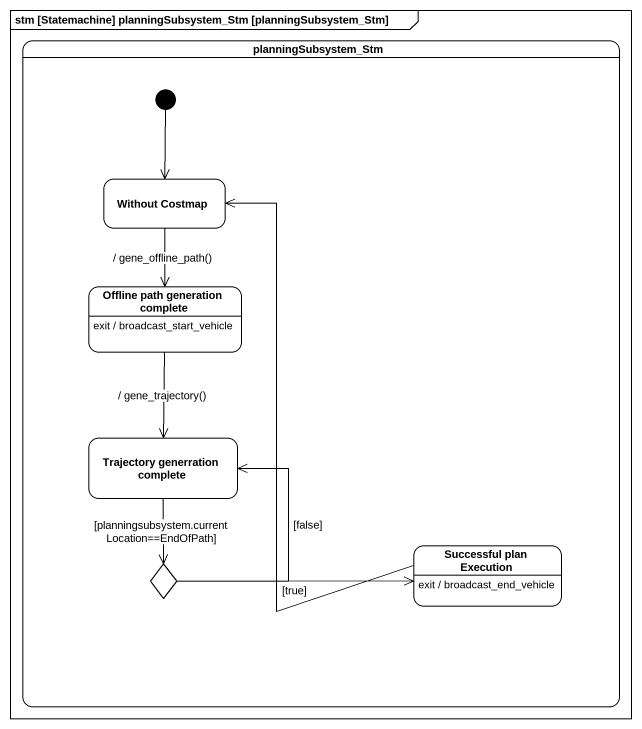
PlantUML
@startuml
mainframe stm [Statemachine] planningSubsystem_Stm [planningSubsystem_Stm]
hide empty description
state planningSubsystem_Stm {
  state "Without Costmap" as Without_Costmap
  state "Offline path generation complete" as Offline_path_generation
  Offline_path_generation : exit / broadcast_start_vehicle
  state "Trajectory generration complete" as Trajectory_generration
  state "Successful plan Execution" as Successful_plan_Execution
  Successful_plan_Execution : exit / broadcast_end_vehicle
  state choice1 <<choice>>
  [*] --> Without_Costmap
}
Without_Costmap --> Offline_path_generation : / gene_offline_path()
Offline_path_generation --> Trajectory_generration : / gene_trajectory()
Trajectory_generration --> choice1 : [planningsubsystem.currentLocation==EndOfPath]
Successful_plan_Execution -up-> Without_Costmap
choice1 -up-> Trajectory_generration : [false]
choice1 -right-> Successful_plan_Execution : [true]
@enduml
